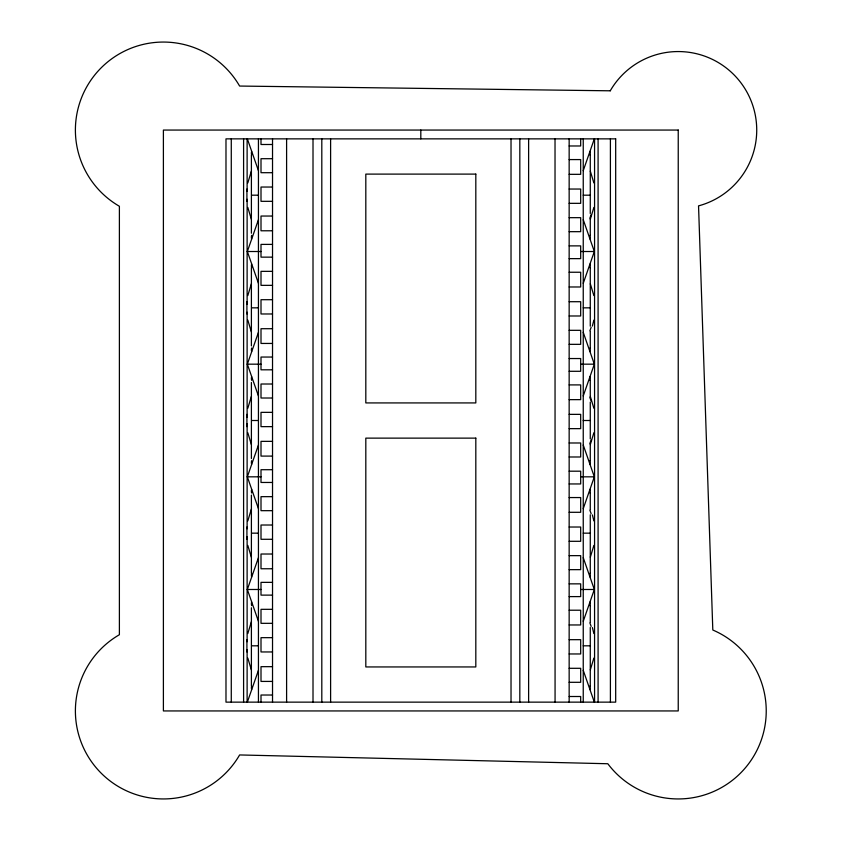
<?xml version="1.0" encoding="UTF-8"?>
<svg xmlns="http://www.w3.org/2000/svg" width="841" height="841" viewBox="0 0 841 841"><rect width="100%" height="100%" fill="white"/><g stroke="black" fill="none" stroke-linecap="round" stroke-linejoin="round"><path stroke-width="1.26" d="M246.918 189.025L246.918 201.346M246.918 301.677L246.918 313.998M246.918 414.34L246.918 426.66M246.918 526.992L246.918 539.323M246.918 639.654L246.918 651.975M247.811 182.928L251.354 171.133M247.811 295.58L251.354 283.785M247.811 408.242L251.354 396.447M247.811 520.894L251.354 509.099M247.811 633.557L251.354 621.762M593.872 207.443L590.319 219.238M592.379 326.087L593.872 320.106M593.872 432.758L590.319 444.553M593.872 545.42L590.319 557.215M593.872 658.072L590.319 669.867M258.439 283.312L247.338 251.512L258.439 219.711M258.439 395.974L247.338 364.174L258.439 332.363M258.439 508.637L247.338 476.826L258.439 445.026M258.439 621.289L247.338 589.488L258.439 557.688M247.338 702.14L258.439 670.34M583.244 170.66L594.335 138.86M583.244 283.312L594.335 251.512L583.244 219.711M583.244 395.974L594.335 364.174L583.244 332.363M583.244 508.637L594.335 476.826L583.244 445.026M583.244 621.289L594.335 589.488L583.244 557.688M555.028 138.902L555.071 702.14M272.526 144.494L261.004 144.494L261.004 138.86M569.157 145.977L580.679 145.977L580.679 138.86M272.526 158.697L261.004 158.697L261.004 172.699L272.526 172.699M569.157 159.58L580.679 159.58L580.679 174.329L569.157 174.329M272.526 187.038L261.004 187.038L261.004 201.325L272.526 201.325M569.157 189.046L580.679 189.046L580.679 203.333L569.157 203.333M251.638 195.186L258.439 195.186M583.244 195.186L590.046 195.186M272.526 216.042L261.004 216.042L261.004 230.781L272.526 230.781M569.157 217.672L580.679 217.672L580.679 231.674L569.157 231.674M272.526 244.395L261.004 244.395L261.004 257.146L272.526 257.146M569.157 245.877L580.679 245.877L580.679 258.639L569.157 258.639M247.338 251.512L261.004 251.512M580.679 251.512L594.335 251.512M272.526 271.349L261.004 271.349L261.004 285.351L272.526 285.351M569.157 272.242L580.679 272.242L580.679 286.981L569.157 286.981M272.526 299.701L261.004 299.701L261.004 313.977L272.526 313.977M569.157 301.709L580.679 301.709L580.679 315.985L569.157 315.985M251.638 307.838L258.439 307.838M583.244 307.838L590.046 307.838M272.526 328.705L261.004 328.705L261.004 343.443L272.526 343.443M569.157 330.324L580.679 330.324L580.679 344.337L569.157 344.337M272.526 357.047L261.004 357.047L261.004 369.809L272.526 369.809M569.157 358.539L580.679 358.539L580.679 371.291L569.157 371.291M247.338 364.174L261.004 364.174M580.679 364.174L594.335 364.174M272.526 384.011L261.004 384.011L261.004 398.014L272.526 398.014M569.157 384.905L580.679 384.905L580.679 399.643L569.157 399.643M272.526 412.353L261.004 412.353L261.004 426.639L272.526 426.639M569.157 414.361L580.679 414.361L580.679 428.647L569.157 428.647M251.638 420.5L258.439 420.5M583.244 420.5L590.046 420.5M272.526 441.357L261.004 441.357L261.004 456.095L272.526 456.095M569.157 442.986L580.679 442.986L580.679 456.989L569.157 456.989M272.526 469.709L261.004 469.709L261.004 482.461L272.526 482.461M569.157 471.191L580.679 471.191L580.679 483.953L569.157 483.953M247.338 476.826L261.004 476.826M580.679 476.826L594.335 476.826M272.526 496.663L261.004 496.663L261.004 510.676L272.526 510.676M569.157 497.557L580.679 497.557L580.679 512.295L569.157 512.295M272.526 525.015L261.004 525.015L261.004 539.291L272.526 539.291M569.157 527.023L580.679 527.023L580.679 541.299L569.157 541.299M251.638 533.162L258.439 533.162M583.244 533.162L590.046 533.162M272.526 554.019L261.004 554.019L261.004 568.758L272.526 568.758M569.157 555.649L580.679 555.649L580.679 569.651L569.157 569.651M272.526 582.361L261.004 582.361L261.004 595.123L272.526 595.123M569.157 583.854L580.679 583.854L580.679 596.605L569.157 596.605M247.338 589.488L261.004 589.488M580.679 589.488L594.335 589.488M272.526 609.326L261.004 609.326L261.004 623.328L272.526 623.328M569.157 610.219L580.679 610.219L580.679 624.958L569.157 624.958M272.526 637.667L261.004 637.667L261.004 651.954L272.526 651.954M569.157 639.675L580.679 639.675L580.679 653.962L569.157 653.962M251.638 645.814L258.439 645.814M583.244 645.814L590.046 645.814M272.526 666.671L261.004 666.671L261.004 681.42L272.526 681.42M569.157 668.301L580.679 668.301L580.679 682.303L569.157 682.303M272.526 695.023L261.004 695.023L261.004 702.14M569.157 696.506L580.679 696.506L580.679 702.14M590.319 171.133L593.872 182.928M590.319 283.785L593.872 295.58M590.319 396.447L593.872 408.242M251.354 219.238L247.811 207.443M251.354 331.901L247.811 320.106M251.354 444.553L247.811 432.758M251.354 557.215L247.811 545.42M251.354 669.867L247.811 658.072M583.244 670.34L594.335 702.14M247.338 138.86L258.439 170.66M592.379 514.913L593.872 520.894M592.379 627.565L593.872 633.557M610.408 138.86L610.408 702.14M598.088 138.86L598.088 702.14M594.566 138.86L594.566 702.14M590.277 155.122L590.277 213.551M590.277 218.671L590.277 235.238M590.277 267.785L590.277 326.203M590.277 331.333L590.277 347.901M590.277 380.437L590.277 397.015M590.277 402.135L590.277 438.865M590.277 443.985L590.277 460.563M590.277 493.099L590.277 509.667M590.277 514.797L590.277 573.215M590.277 605.762L590.277 622.329M590.277 627.449L590.277 685.878M583.244 138.86L583.244 702.14M569.157 138.86L569.157 702.14M528.621 138.902L528.621 702.14M519.822 138.902L519.822 702.14M511.023 138.902L511.023 702.14M420.815 130.061L420.815 138.86M330.608 138.902L330.608 702.14M321.809 138.902L321.809 702.14M313.01 138.902L313.01 702.14M286.602 138.86L286.602 702.14M272.526 138.86L272.526 702.14M258.439 138.86L258.439 702.14M251.396 155.122L251.396 233.23M251.396 267.785L251.396 345.882M251.396 382.455L251.396 458.545M251.396 495.118L251.396 573.215M251.396 607.77L251.396 685.878M247.117 138.86L247.117 191.38M247.117 199.254L247.117 304.295M247.117 312.179L247.117 417.22M247.117 423.78L247.117 528.821M247.117 536.705L247.117 641.746M247.117 649.62L247.117 702.14M243.596 138.86L243.596 702.14M231.275 138.86L231.275 702.14M251.638 267.669A7.043 7.043 0 0 1 251.638 264.021M251.638 351.664A7.043 7.043 0 0 1 251.638 348.016M251.638 689.631A7.043 7.043 0 0 1 251.638 685.993M251.638 605.636A7.043 7.043 0 0 1 251.638 601.998M251.638 576.979A7.043 7.043 0 0 1 251.638 573.331M251.638 492.984A7.043 7.043 0 0 1 251.638 489.336M251.638 464.316A7.043 7.043 0 0 1 251.638 460.679M251.638 380.321A7.043 7.043 0 0 1 251.638 376.684M251.638 239.002A7.043 7.043 0 0 1 251.638 235.364M251.638 155.007A7.043 7.043 0 0 1 251.638 151.369M589.877 622.908A63.043 63.043 0 0 1 591.128 626.387M590.046 601.998A7.043 7.043 0 0 1 590.046 605.636M590.046 685.993A7.043 7.043 0 0 1 590.046 689.631M590.046 376.684A7.043 7.043 0 0 1 590.046 380.321M590.046 460.679A7.043 7.043 0 0 1 590.046 464.316M591.128 439.927A63.043 63.043 0 0 1 589.877 443.407M589.877 397.593A63.043 63.043 0 0 1 591.128 401.073M590.046 151.369A7.043 7.043 0 0 1 590.046 155.007M591.128 214.613A63.043 63.043 0 0 1 589.877 218.092M590.046 235.364A7.043 7.043 0 0 1 590.046 239.002M590.046 348.016A7.043 7.043 0 0 1 590.046 351.664M590.046 264.021A7.043 7.043 0 0 1 590.046 267.669M591.128 327.265A63.043 63.043 0 0 1 589.877 330.755M590.046 489.336A7.043 7.043 0 0 1 590.046 492.984M589.877 510.245A63.043 63.043 0 0 1 591.128 513.735M590.046 573.331A7.043 7.043 0 0 1 590.046 576.979M678.235 130.061L163.396 130.061L163.396 710.939L678.235 710.939L678.235 130.061M615.686 138.86L225.987 138.86L225.987 702.14L615.686 702.14L615.686 138.86M475.817 174.108L365.814 174.108L365.814 402.923L475.817 402.923L475.817 174.108M475.817 438.129L365.814 438.129L365.814 666.945L475.817 666.945L475.817 438.129M610.251 90.807L239.611 86.055A88.011 88.011 0 0 0 101.172 67.827A88.011 88.011 0 0 0 119.39 206.276L119.39 634.724A88.011 88.011 0 0 0 101.172 773.173A88.011 88.011 0 0 0 239.611 754.945L607.822 763.744A88.011 88.011 0 0 0 747.449 765.289A88.011 88.011 0 0 0 712.811 630.014L698.545 205.877A78.497 78.497 0 0 0 740.511 82.271A78.497 78.497 0 0 0 610.251 90.807"/></g></svg>
